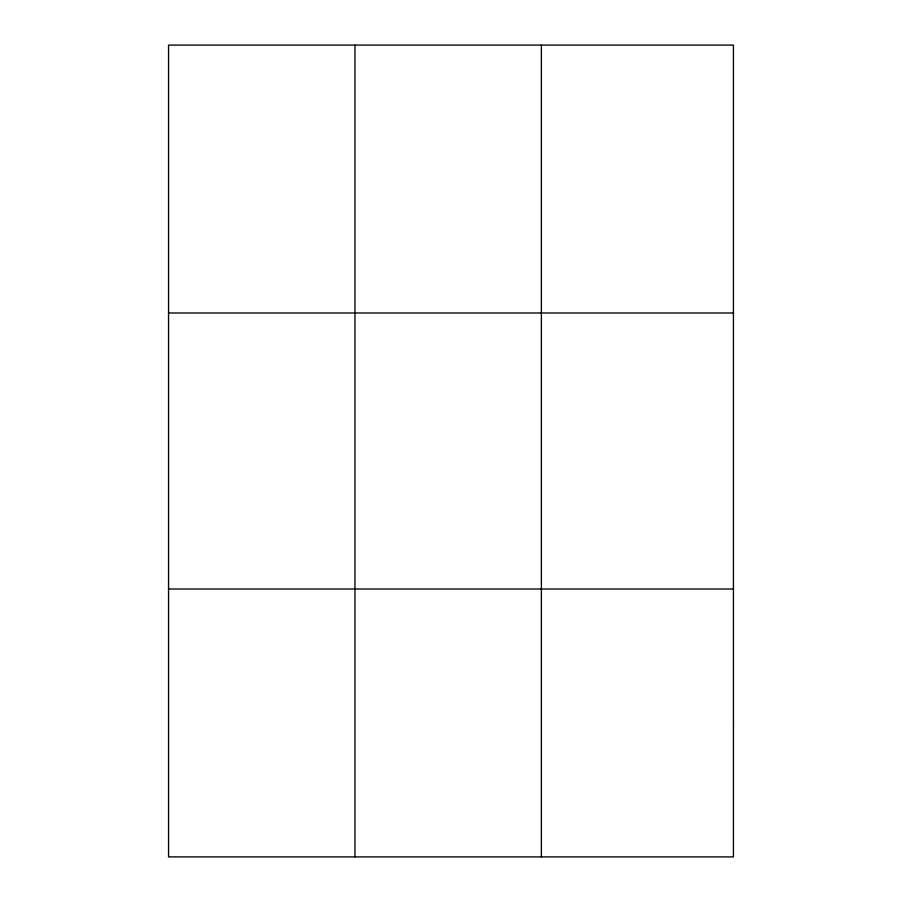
<?xml version="1.0" encoding="UTF-8"?>
<svg xmlns="http://www.w3.org/2000/svg" width="902" height="902" viewBox="0 0 902 902"><rect width="100%" height="100%" fill="white"/><g stroke="black" fill="none" stroke-linecap="round" stroke-linejoin="round"><path stroke-width="1.35" d="M354.971 45.1L354.971 856.9M541.38 45.1L541.38 856.9M168.55 312.994L733.45 312.994M168.55 589.006L733.45 589.006M733.45 722.953L733.45 856.9L168.55 856.9L168.55 45.1L733.45 45.1L733.45 722.953"/></g></svg>
